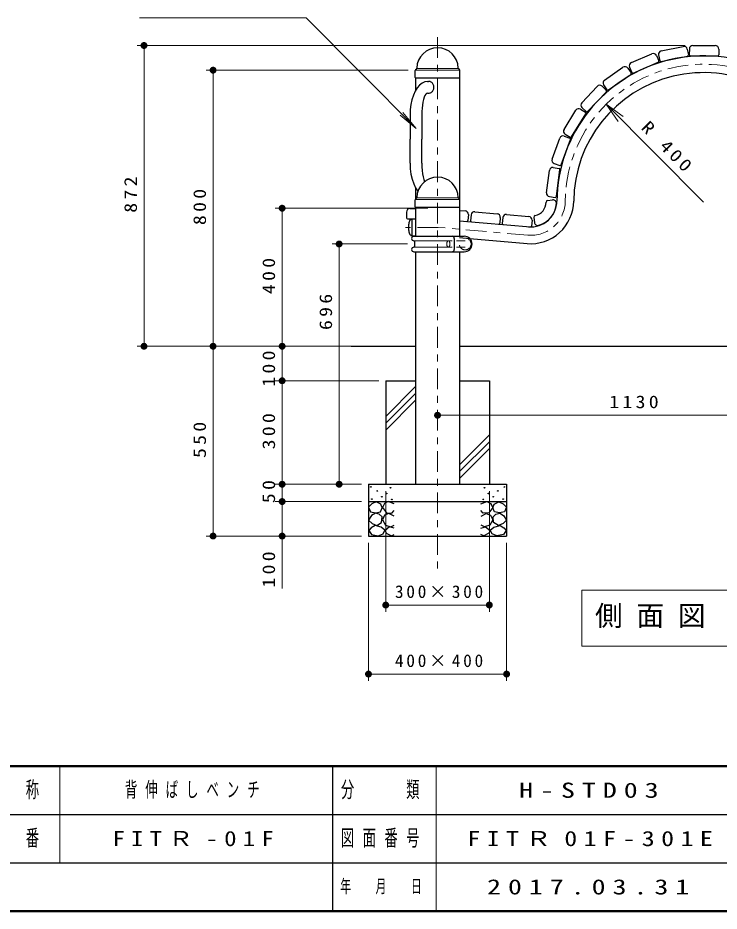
# Model space of a CAD drawing. Units: millimetres on the paper, scale 1:20. Extents: x -365 to 0, y -19 to 257.
# Drawn here: x -175.6 to -74, y 0 to 129.4 of the extents above; entities that cross this region are included whole.
import ezdxf

# ---------------------------------------------------------------- set-up
doc = ezdxf.new("R2010")
doc.units = ezdxf.units.MM
doc.linetypes.add('USER1', pattern=[4.5, 2.5, -2])
doc.linetypes.add('USER2', pattern=[6, 3, -1, 1, -1])
doc.layers.add('LY_1', color=7, linetype='Continuous', lineweight=13)
doc.styles.add('ＭＳ ゴシック', font='')
doc.styles.get('ＭＳ ゴシック').set_extended_font_data('MS Gothic')

# ---------------------------------------------------------------- blocks, each defined once
blk = doc.blocks.new('filled_dot')
at = {"color": 0, "linetype": 'Continuous', "lineweight": -2, "const_width": 1.25}
blk.add_lwpolyline([(-0.625, 0, 1), (0.625, 0, 1)], format="xyb", close=True, dxfattribs=at)
blk = doc.blocks.new('open_arrow')
at = {"color": 0, "linetype": 'Continuous', "lineweight": -2}
blk.add_lwpolyline([(7.5, 1.25), (0, 0), (7.5, -1.25)], dxfattribs=at)

msp = doc.modelspace()

# ---------------------------------------------------------------- linework, layer by layer
at = {"layer": 'LY_1'}
for p, q in [((-157.94, 129.426), (-133.828, 129.426)), ((-133.828, 129.426), (-117.922, 113.407)), ((-78.941, 125.422), (-158.311, 125.422)), ((-157.311, 81.846), (-157.311, 125.422)), ((-119.061, 121.846), (-148.311, 121.846)), ((-147.311, 81.846), (-147.311, 121.846)), ((-117.968, 121.868), (-111.654, 121.868)), ((-117.766, 122.096), (-111.855, 122.096)), ((-76.316, 102.703), (-90.399, 116.904)), ((-117.922, 113.407), (-120.213, 115.344)), ((-117.922, 113.407), (-119.842, 115.712)), ((-117.968, 103.118), (-111.654, 103.118)), ((-117.766, 103.346), (-111.855, 103.346)), ((-116.241, 101.846), (-138.311, 101.846)), ((-137.311, 81.846), (-137.311, 101.846)), ((-118.236, 97.138), (-112.713, 97.138)), ((-112.06, 97.138), (-110.811, 97.138)), ((-119.161, 96.663), (-130.057, 96.663)), ((-129.057, 61.846), (-129.057, 96.663)), ((-118.236, 96.188), (-112.713, 96.188)), ((-112.06, 96.188), (-110.811, 96.188)), ((-128.311, 81.846), (-158.311, 81.846)), ((-125.811, 81.846), (-148.311, 81.846)), ((-128.311, 81.846), (-148.311, 81.846)), ((-147.311, 54.346), (-147.311, 81.846)), ((-128.311, 81.846), (-138.311, 81.846)), ((-137.311, 76.846), (-137.311, 81.846)), ((-123.311, 76.846), (-138.311, 76.846)), ((-137.311, 61.846), (-137.311, 76.846)), ((-122.311, 71.675), (-117.986, 76)), ((-122.311, 70.685), (-117.986, 75.01)), ((-122.311, 69.695), (-117.986, 74.02)), ((-114.811, 71.846), (-58.308, 71.846)), ((-111.636, 64.672), (-107.311, 68.997)), ((-111.636, 63.682), (-107.311, 68.007)), ((-111.636, 62.692), (-107.311, 67.017)), ((-125.811, 61.846), (-138.311, 61.846)), ((-137.311, 59.346), (-137.311, 61.846)), ((-125.811, 61.846), (-130.057, 61.846)), ((-122.311, 60.846), (-122.311, 43.346)), ((-107.311, 60.846), (-107.311, 43.346)), ((-125.811, 59.346), (-138.311, 59.346)), ((-137.311, 46.736), (-137.311, 59.346)), ((-125.811, 54.346), (-148.311, 54.346)), ((-124.811, 53.346), (-124.811, 33.346)), ((-104.811, 53.346), (-104.811, 33.346)), ((-93.933, 46.511), (-93.933, 38.378)), ((-51.133, 46.511), (-93.933, 46.511)), ((-107.311, 44.346), (-122.311, 44.346)), ((-93.933, 38.378), (-51.133, 38.378)), ((-104.811, 34.346), (-124.811, 34.346)), ((-169.5, 21), (-169.5, 7)), ((-115, 21), (-115, 0))]:
    msp.add_line(p, q, dxfattribs=at)
at = {"layer": 'LY_1', "linetype": 'USER2'}
for p, q in [((-114.811, 126.639), (-114.811, 49.541)), ((-114.725, 99.074), (-119.473, 99.074)), ((-101.75, 97.94), (-114.701, 99.073))]:
    msp.add_line(p, q, dxfattribs=at)
at = {"layer": 'LY_1', "lineweight": 25}
for p, q in [((-82.43, 124.644), (-79.245, 125.29)), ((-78.655, 124.9), (-78.486, 124.067)), ((-78.355, 124.93), (-78.358, 124.08)), ((-77.853, 125.428), (-74.603, 125.415)), ((-74.105, 124.913), (-74.108, 124.063)), ((-86.752, 122.948), (-83.764, 124.227)), ((-86.483, 121.431), (-82.852, 122.986)), ((-83.108, 123.964), (-82.773, 123.183)), ((-82.82, 124.054), (-82.651, 123.221)), ((-82.474, 123.104), (-78.603, 123.89)), ((-78.209, 123.929), (-74.259, 123.914)), ((-118.061, 120.771), (-118.04, 121.787)), ((-117.982, 121.925), (-117.854, 122.052)), ((-111.64, 121.925), (-111.768, 122.052)), ((-111.561, 120.771), (-111.581, 121.787)), ((-90.641, 120.411), (-87.974, 122.27)), ((-87.278, 122.145), (-86.792, 121.448)), ((-87.015, 122.292), (-86.68, 121.51)), ((-118.036, 120.746), (-111.586, 120.746)), ((-117.986, 120.746), (-117.986, 118.924)), ((-111.636, 120.746), (-111.636, 103.171)), ((-90.07, 118.98), (-86.829, 121.239)), ((-116.258, 120.218), (-116.104, 120.218)), ((-93.934, 117.138), (-91.7, 119.499)), ((-90.993, 119.518), (-90.376, 118.934)), ((-90.765, 119.715), (-90.279, 119.018)), ((-116.258, 118.518), (-116.104, 118.518)), ((-93.085, 115.853), (-90.37, 118.722)), ((-118.799, 115.368), (-118.799, 111.868)), ((-117.099, 115.368), (-117.099, 111.868)), ((-96.495, 113.265), (-94.786, 116.03)), ((-95.403, 112.179), (-93.326, 115.539)), ((-94.098, 116.192), (-93.375, 115.746)), ((-93.914, 116.431), (-93.297, 115.847)), ((-118.799, 108.368), (-118.799, 111.868)), ((-117.099, 108.368), (-117.099, 111.868)), ((-98.218, 108.954), (-97.105, 112.007)), ((-96.928, 108.111), (-95.576, 111.823)), ((-96.464, 112.306), (-95.666, 112.015)), ((-96.333, 112.577), (-95.61, 112.13)), ((-98.061, 107.736), (-97.218, 107.624)), ((-97.919, 108.313), (-97.121, 108.022)), ((-97.61, 103.54), (-97.089, 107.456)), ((-99.051, 104.085), (-98.622, 107.307)), ((-112.449, 105.196), (-112.389, 105.196)), ((-117.986, 104.812), (-117.986, 103.175)), ((-118.061, 102.021), (-118.04, 103.037)), ((-117.982, 103.175), (-117.854, 103.302)), ((-111.64, 103.175), (-111.768, 103.302)), ((-111.561, 102.021), (-111.581, 103.037)), ((-98.869, 102.975), (-98.151, 103.051)), ((-98.621, 103.524), (-97.778, 103.412)), ((-119.31, 101.289), (-119.31, 100.439)), ((-118.81, 101.789), (-117.986, 101.789)), ((-118.036, 101.996), (-111.586, 101.996)), ((-117.986, 101.996), (-117.986, 97.788)), ((-111.636, 101.996), (-111.636, 97.788)), ((-111.636, 101.53), (-110.793, 101.456)), ((-109.424, 101.337), (-106.186, 101.053)), ((-119.16, 100.289), (-117.986, 100.289)), ((-118.535, 100.289), (-118.535, 97.859)), ((-111.636, 100.024), (-101.361, 99.126)), ((-110.339, 100.915), (-110.413, 100.068)), ((-109.965, 100.882), (-110.039, 100.035)), ((-105.731, 100.512), (-105.806, 99.665)), ((-105.358, 100.479), (-105.432, 99.632)), ((-104.816, 100.934), (-101.579, 100.65)), ((-101.124, 100.109), (-101.198, 99.262)), ((-100.859, 100.518), (-100.784, 99.8)), ((-118.535, 97.859), (-118.036, 97.859)), ((-118.485, 97.781), (-117.986, 97.791)), ((-118.236, 97.788), (-110.938, 97.788)), ((-118.161, 97.138), (-118.161, 96.188)), ((-118.036, 97.859), (-117.986, 97.859)), ((-112.386, 97.463), (-112.386, 95.863)), ((-111.636, 97.585), (-110.139, 97.454)), ((-110.139, 97.454), (-101.856, 96.73)), ((-118.236, 95.538), (-110.938, 95.538)), ((-117.986, 95.538), (-117.986, 61.846)), ((-111.636, 95.538), (-111.636, 61.846)), ((-127.311, 81.846), (-117.986, 81.846)), ((-111.636, 81.846), (-59.378, 81.846)), ((-122.311, 76.846), (-122.311, 61.846)), ((-122.311, 76.846), (-117.986, 76.846)), ((-111.636, 76.846), (-107.311, 76.846)), ((-107.311, 76.846), (-107.311, 61.846)), ((-124.811, 61.846), (-104.811, 61.846)), ((-124.811, 61.846), (-124.811, 54.346)), ((-104.811, 61.846), (-104.811, 54.346)), ((-124.811, 59.346), (-104.811, 59.346)), ((-124.811, 54.346), (-104.811, 54.346)), ((-130, 21), (-130, 0)), ((-182.5, 14), (-70, 14)), ((-237.5, 7), (0, 7))]:
    msp.add_line(p, q, dxfattribs=at)
at = {"layer": 'LY_1', "lineweight": 50}
for p, q in [((-365, 21), (0, 21)), ((-365, 0), (0, 0))]:
    msp.add_line(p, q, dxfattribs=at)
at = {"layer": 'LY_1', "lineweight": 25}
for points in [[(-116.258, 120.218), (-116.656, 120.159), (-117.043, 119.981), (-117.412, 119.69), (-117.752, 119.292), (-118.055, 118.798), (-118.314, 118.219), (-118.522, 117.57), (-118.674, 116.867), (-118.768, 116.127), (-118.799, 115.368)], [(-116.104, 118.518), (-116.003, 118.526), (-115.904, 118.547), (-115.809, 118.583), (-115.719, 118.632), (-115.635, 118.694), (-115.559, 118.767), (-115.493, 118.851), (-115.437, 118.943), (-115.392, 119.043), (-115.36, 119.148), (-115.34, 119.257), (-115.333, 119.368), (-115.34, 119.479), (-115.36, 119.588), (-115.392, 119.694), (-115.437, 119.793), (-115.493, 119.886), (-115.559, 119.969), (-115.635, 120.043), (-115.719, 120.105), (-115.809, 120.154), (-115.904, 120.189), (-116.003, 120.211), (-116.104, 120.218)], [(-116.258, 118.518), (-116.39, 118.48), (-116.518, 118.364), (-116.64, 118.175), (-116.752, 117.917), (-116.853, 117.596), (-116.938, 117.22), (-117.007, 116.798), (-117.058, 116.342), (-117.088, 115.861), (-117.099, 115.368)], [(-118.799, 108.368), (-118.764, 107.571), (-118.662, 106.796), (-118.493, 106.063), (-118.265, 105.393), (-117.981, 104.804), (-117.651, 104.312)], [(-117.099, 108.368), (-117.087, 107.834), (-117.05, 107.315), (-116.991, 106.827), (-116.911, 106.383), (-116.811, 105.997), (-116.696, 105.679)], [(-118.535, 100.289), (-118.606, 100.277), (-118.676, 100.24), (-118.743, 100.179), (-118.805, 100.096), (-118.862, 99.992), (-118.913, 99.87), (-118.956, 99.731), (-118.99, 99.579), (-119.015, 99.416), (-119.03, 99.247), (-119.035, 99.074), (-119.03, 98.901), (-119.015, 98.732), (-118.99, 98.569), (-118.956, 98.417), (-118.913, 98.278), (-118.862, 98.156), (-118.805, 98.052), (-118.743, 97.969), (-118.676, 97.908), (-118.606, 97.871), (-118.535, 97.859)], [(-121.09, 59.031), (-121.946, 59.348), (-122.484, 59.078), (-122.801, 58.476), (-122.215, 57.716), (-121.439, 57.652), (-121.09, 58.048)], [(-108.531, 59.031), (-107.676, 59.348), (-107.137, 59.078), (-106.82, 58.476), (-107.407, 57.716), (-108.183, 57.652), (-108.531, 58.048)], [(-121.106, 57.225), (-121.867, 57.621), (-122.5, 57.367), (-122.801, 56.718), (-122.358, 55.941), (-121.597, 55.704), (-121.106, 55.91)], [(-108.516, 57.225), (-107.755, 57.621), (-107.121, 57.367), (-106.82, 56.718), (-107.264, 55.941), (-108.024, 55.704), (-108.516, 55.91)], [(-121.09, 55.498), (-121.756, 55.704), (-122.405, 55.149), (-122.231, 54.753), (-121.502, 54.389), (-121.09, 54.547)], [(-108.531, 55.498), (-107.866, 55.704), (-107.217, 55.149), (-107.391, 54.753), (-108.12, 54.389), (-108.531, 54.547)]]:
    msp.add_lwpolyline(points, dxfattribs=at)
at = {"layer": 'LY_1'}
msp.add_lwpolyline([(-113.249, 97.113), (-113.269, 97.111), (-113.289, 97.106), (-113.308, 97.098), (-113.326, 97.086), (-113.345, 97.071), (-113.362, 97.053), (-113.379, 97.032), (-113.394, 97.008), (-113.409, 96.981), (-113.422, 96.952), (-113.434, 96.921), (-113.444, 96.888), (-113.453, 96.853), (-113.461, 96.817), (-113.467, 96.779), (-113.471, 96.741), (-113.474, 96.702), (-113.474, 96.663), (-113.474, 96.624), (-113.471, 96.585), (-113.467, 96.546), (-113.461, 96.509), (-113.453, 96.473), (-113.444, 96.438), (-113.434, 96.405), (-113.422, 96.374), (-113.409, 96.345), (-113.394, 96.318), (-113.379, 96.294), (-113.362, 96.273), (-113.345, 96.255), (-113.326, 96.24), (-113.308, 96.228), (-113.289, 96.22), (-113.269, 96.215), (-113.249, 96.213), (-113.23, 96.215), (-113.21, 96.22), (-113.191, 96.228), (-113.173, 96.24), (-113.154, 96.255), (-113.137, 96.273), (-113.12, 96.294), (-113.105, 96.318), (-113.09, 96.345), (-113.077, 96.374), (-113.065, 96.405), (-113.055, 96.438), (-113.046, 96.473), (-113.038, 96.509), (-113.032, 96.546), (-113.028, 96.585), (-113.025, 96.624), (-113.024, 96.663), (-113.025, 96.702), (-113.028, 96.741), (-113.032, 96.779), (-113.038, 96.817), (-113.046, 96.853), (-113.055, 96.888), (-113.065, 96.921), (-113.077, 96.952), (-113.09, 96.981), (-113.105, 97.008), (-113.12, 97.032), (-113.137, 97.053), (-113.154, 97.071), (-113.173, 97.086), (-113.191, 97.098), (-113.21, 97.106), (-113.23, 97.111)], close=True, dxfattribs=at)
at = {"layer": 'LY_1', "lineweight": 25}
for points in [[(-123.688, 59.316), (-124.322, 59.015), (-124.797, 58.54), (-124.496, 57.843), (-123.768, 57.7), (-123.071, 57.858), (-122.817, 58.445), (-123.007, 58.951)], [(-105.933, 59.316), (-105.3, 59.015), (-104.824, 58.54), (-105.125, 57.843), (-105.854, 57.7), (-106.551, 57.858), (-106.805, 58.445), (-106.615, 58.951)], [(-123.815, 57.668), (-124.354, 57.32), (-124.797, 56.638), (-124.29, 56.179), (-123.625, 55.862), (-122.928, 56.306), (-122.849, 57.145), (-123.257, 57.508)], [(-105.807, 57.668), (-105.268, 57.32), (-104.824, 56.638), (-105.331, 56.179), (-105.997, 55.862), (-106.694, 56.306), (-106.773, 57.145), (-106.365, 57.508)], [(-123.856, 55.872), (-124.425, 55.552), (-124.763, 55.13), (-124.359, 54.564), (-123.417, 54.361), (-122.701, 54.68), (-122.428, 55.185), (-122.967, 55.64)], [(-105.766, 55.872), (-105.197, 55.552), (-104.859, 55.13), (-105.262, 54.564), (-106.205, 54.361), (-106.921, 54.68), (-107.194, 55.185), (-106.655, 55.64)]]:
    msp.add_lwpolyline(points, close=True, dxfattribs=at)
at = {"layer": 'LY_1', "linetype": 'USER1'}
msp.add_circle((-110.811, 96.663), 0.85, dxfattribs=at)
at = {"layer": 'LY_1', "lineweight": 25}
for centre in [(-124.481, 61.455), (-123.53, 60.884), (-121.613, 61.344), (-108.009, 61.344), (-106.092, 60.884), (-105.141, 61.455), (-124.322, 59.712), (-122.88, 60.045), (-122.183, 60.52), (-121.439, 59.664), (-108.183, 59.664), (-107.438, 60.52), (-106.741, 60.045), (-105.3, 59.712)]:
    msp.add_circle(centre, 0.05, dxfattribs=at)
for centre, radius, start, end in [((-114.811, 122.096), 3, 1.14005, 178.85842), ((-83.567, 123.768), 0.5, 23.17944, 113.17944), ((-82.33, 124.154), 0.5, 101.47944, 191.47944), ((-79.145, 124.8), 0.5, 11.47944, 101.47944), ((-77.855, 124.928), 0.5, 89.77944, 179.77944), ((-74.605, 124.915), 0.5, 359.77944, 89.77944), ((-76.316, 102.703), 21.215, 27.52944, 179.49999), ((-82.911, 123.124), 0.15, 293.17944, 23.17944), ((-82.504, 123.251), 0.15, 191.47944, 281.47944), ((-78.633, 124.037), 0.15, 281.47944, 11.47944), ((-78.208, 124.079), 0.15, 179.77944, 269.77944), ((-74.258, 124.064), 0.15, 269.77944, 359.77944), ((-117.84, 121.783), 0.2, 135, 178.99605), ((-117.96, 122.159), 0.15, 315, 358.85842), ((-111.661, 122.158), 0.15, 181.14005, 225), ((-111.781, 121.783), 0.2, 1.00395, 45), ((-87.688, 121.859), 0.5, 34.87944, 124.87944), ((-86.555, 122.488), 0.5, 113.17944, 203.17944), ((-118.036, 120.771), 0.025, 178.87801, 270), ((-111.586, 120.771), 0.025, 270, 1.12199), ((-76.316, 102.703), 18.785, 27.52944, 179.49999), ((-90.355, 120.001), 0.5, 124.87944, 214.87944), ((-86.915, 121.362), 0.15, 304.87944, 34.87944), ((-86.542, 121.569), 0.15, 203.17944, 293.17944), ((-91.337, 119.155), 0.5, 46.57944, 136.57944), ((-90.479, 118.825), 0.15, 316.57944, 46.57944), ((-90.156, 119.103), 0.15, 214.87944, 304.87944), ((-93.571, 116.795), 0.5, 136.57944, 226.57944), ((-94.361, 115.767), 0.5, 58.27944, 148.27944), ((-93.454, 115.618), 0.15, 328.27944, 58.27944), ((-93.194, 115.956), 0.15, 226.57944, 316.57944), ((-96.07, 113.003), 0.5, 148.27944, 238.27944), ((-96.635, 111.836), 0.5, 69.97944, 159.97944), ((-95.717, 111.874), 0.15, 339.97944, 69.97944), ((-95.531, 112.258), 0.15, 238.27944, 328.27944), ((-97.748, 108.783), 0.5, 159.97944, 249.97944), ((-98.127, 107.241), 0.5, 82.42944, 172.42944), ((-97.238, 107.476), 0.15, 352.42944, 82.42944), ((-97.069, 108.163), 0.15, 249.97944, 339.97944), ((-114.811, 103.346), 3, 1.14005, 178.85842), ((-98.555, 104.019), 0.5, 172.42944, 262.42944), ((-117.84, 103.033), 0.2, 135, 178.99605), ((-117.96, 103.409), 0.15, 315, 358.85842), ((-111.661, 103.408), 0.15, 181.14005, 225), ((-111.781, 103.033), 0.2, 1.00395, 45), ((-101.315, 102.921), 6.215, 265, 359.5), ((-101.315, 102.921), 3.785, 265, 359.5), ((-101.093, 102.742), 2, 282.37978, 359.62104), ((-101.093, 102.742), 3.5, 285.59447, 356.40634), ((-98.843, 102.727), 0.25, 96.00041, 179.62104), ((-98.099, 102.553), 0.5, 356.40634, 96.00041), ((-97.758, 103.56), 0.15, 262.42944, 352.42944), ((-118.81, 101.289), 0.5, 90.00039, 180.00039), ((-118.036, 102.021), 0.025, 178.87801, 270), ((-111.586, 102.021), 0.025, 270, 1.12199), ((-110.837, 100.958), 0.5, 354.99985, 84.99985), ((-109.467, 100.839), 0.5, 84.99985, 174.99985), ((-106.23, 100.555), 0.5, 354.99985, 84.99985), ((-119.16, 100.439), 0.15, 180.00039, 270.00039), ((-110.562, 100.081), 0.15, 264.99985, 354.99985), ((-109.89, 100.022), 0.15, 174.99985, 264.99985), ((-105.955, 99.678), 0.15, 264.99985, 354.99985), ((-104.86, 100.436), 0.5, 84.99985, 174.99985), ((-101.622, 100.152), 0.5, 354.99985, 84.99985), ((-100.611, 100.544), 0.25, 102.37978, 186.00041), ((-100.287, 99.852), 0.5, 186.00041, 285.59447), ((-105.283, 99.619), 0.15, 174.99985, 264.99985), ((-101.348, 99.275), 0.15, 264.99985, 354.99985), ((-118.236, 97.463), 0.325, 90, 270), ((-112.711, 97.463), 0.325, 0, 90), ((-110.938, 96.663), 1.125, 270, 90), ((-118.236, 95.863), 0.325, 90, 270), ((-112.711, 95.863), 0.325, 270, 0)]:
    msp.add_arc(centre, radius, start, end, dxfattribs=at)
at = {"layer": 'LY_1', "linetype": 'USER2'}
for centre, radius, start, end in [((-76.316, 102.703), 20, 27.52944, 179.50001), ((-101.315, 102.921), 5, 265, 359.5)]:
    msp.add_arc(centre, radius, start, end, dxfattribs=at)

# ---------------------------------------------------------------- block references
at = {"layer": 'LY_1', "xscale": 0.4, "yscale": 0.4}
for name, p, rotation in [('filled_dot', (-157.311, 125.422), 270), ('filled_dot', (-147.311, 121.846), 270), ('open_arrow', (-90.399, 116.904), 314.8), ('filled_dot', (-137.311, 101.846), 270), ('filled_dot', (-129.057, 96.663), 270), ('filled_dot', (-157.311, 81.846), 90), ('filled_dot', (-147.311, 81.846), 90), ('filled_dot', (-147.311, 81.846), 270), ('filled_dot', (-137.311, 81.846), 270), ('filled_dot', (-137.311, 81.846), 90), ('filled_dot', (-137.311, 76.846), 270), ('filled_dot', (-137.311, 61.846), 270), ('filled_dot', (-129.057, 61.846), 90), ('filled_dot', (-137.311, 59.346), 270), ('filled_dot', (-147.311, 54.346), 90), ('filled_dot', (-137.311, 54.346), 90), ('filled_dot', (-107.311, 44.346), 180), ('filled_dot', (-104.811, 34.346), 180)]:
    msp.add_blockref(name, p, dxfattribs=dict(at, rotation=rotation))
for p in [(-114.811, 71.846), (-122.311, 44.346), (-124.811, 34.346)]:
    msp.add_blockref('filled_dot', p, dxfattribs=at)

# ---------------------------------------------------------------- texts
at = {"layer": 'LY_1', "char_height": 1.833, "attachment_point": 8, "style": 'ＭＳ ゴシック'}
for s, insert, rotation in [('\\T1.33;\\W1.15;R\\~400', (-82.132, 109.989), 314.76), ('\\T1.33;\\W1.15;872', (-158.311, 104.05), 90), ('\\T1.33;\\W1.15;800', (-148.311, 102.262), 90), ('\\T1.33;\\W1.15;400', (-138.311, 92.262), 90), ('\\T1.33;\\W1.15;696', (-130.057, 87.058), 90), ('\\T1.33;\\W1.15;100', (-138.311, 78.839), 90), ('\\T1.33;\\W1.15;300', (-138.311, 69.762), 90), ('\\T1.33;\\W1.15;550', (-148.311, 68.511), 90), ('\\T1.34;\\W1.15;50', (-138.311, 61.024), 90), ('\\T1.33;\\W1.15;100', (-138.311, 49.736), 90)]:
    msp.add_mtext(s, dxfattribs=dict(at, insert=insert, rotation=rotation))
at = {"layer": 'LY_1', "style": 'ＭＳ ゴシック'}
for s, insert, char_height, attachment_point in [('\\T1.33;\\W1.15;1130', (-86.139, 72.846), 1.833, 8), ('\\T1.32;300×300', (-114.391, 45.346), 1.833, 8), ('\\T1.5;側面図\\~S=1/20', (-72.533, 42.445), 2.933, 5), ('\\T1.32;400×400', (-114.391, 35.346), 1.833, 8), ('\\T1.64;\\W0.6;名\u3000称', (-176, 17.5), 2.346, 5), ('\\T1.64;\\W0.6;背伸ばしベンチ', (-149.75, 17.5), 2.199, 5), ('\\T1.64;\\W0.6;分\u3000\u3000類', (-122.5, 17.5), 2.346, 5), ('\\T1.5;\\W1.35;H-STD03', (-103, 17.5), 2.199, 4), ('\\T1.64;\\W0.6;型\u3000番', (-176, 10.5), 2.346, 5), ('\\T1.64;\\W0.6;図面番号', (-122.5, 10.5), 2.346, 5), ('\\T1.5;\\W1.2;FITＲ-01F', (-149.75, 10.5), 2.199, 5), ('\\T1.5;\\W1.25;FITＲ01F-301E', (-110.5, 10.5), 2.199, 4), ('\\T1.64;\\W0.6;年\u3000月\u3000日', (-122.5, 3.5), 1.906, 5), ('\\T1.5;\\W1.35;2017.03.31', (-92.5, 3.5), 2.199, 5)]:
    msp.add_mtext(s, dxfattribs=dict(at, insert=insert, char_height=char_height, attachment_point=attachment_point))

doc.saveas('drawing.dxf')
